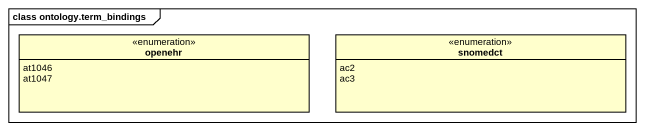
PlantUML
@startuml
mainframe class ontology.term_bindings
hide circle
hide empty members
enum openehr {
  at1046
  at1047
}
enum snomedct {
  ac2
  ac3
}
@enduml
